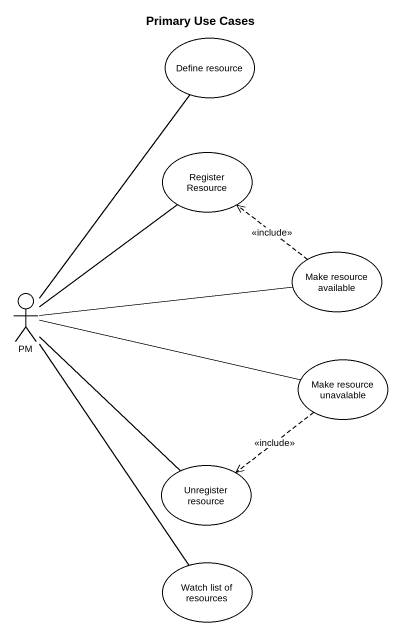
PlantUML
@startuml
title Primary Use Cases
usecase "Define resource" as Define_resource
usecase "Register Resource" as Register_Resource
usecase "Make resource available" as Make_resource_available
actor PM
usecase "Make resource unavalable" as Make_resource_unavalable
usecase "Unregister resource" as Unregister_resource
usecase "Watch list of resources" as Watch_list_of_resources
Make_resource_available .up.> Register_Resource : <<include>>
PM -up- Define_resource
PM -up- Register_Resource
PM -right- Make_resource_available
PM -right- Make_resource_unavalable
PM -- Unregister_resource
PM -- Watch_list_of_resources
Make_resource_unavalable ..> Unregister_resource : <<include>>
@enduml
